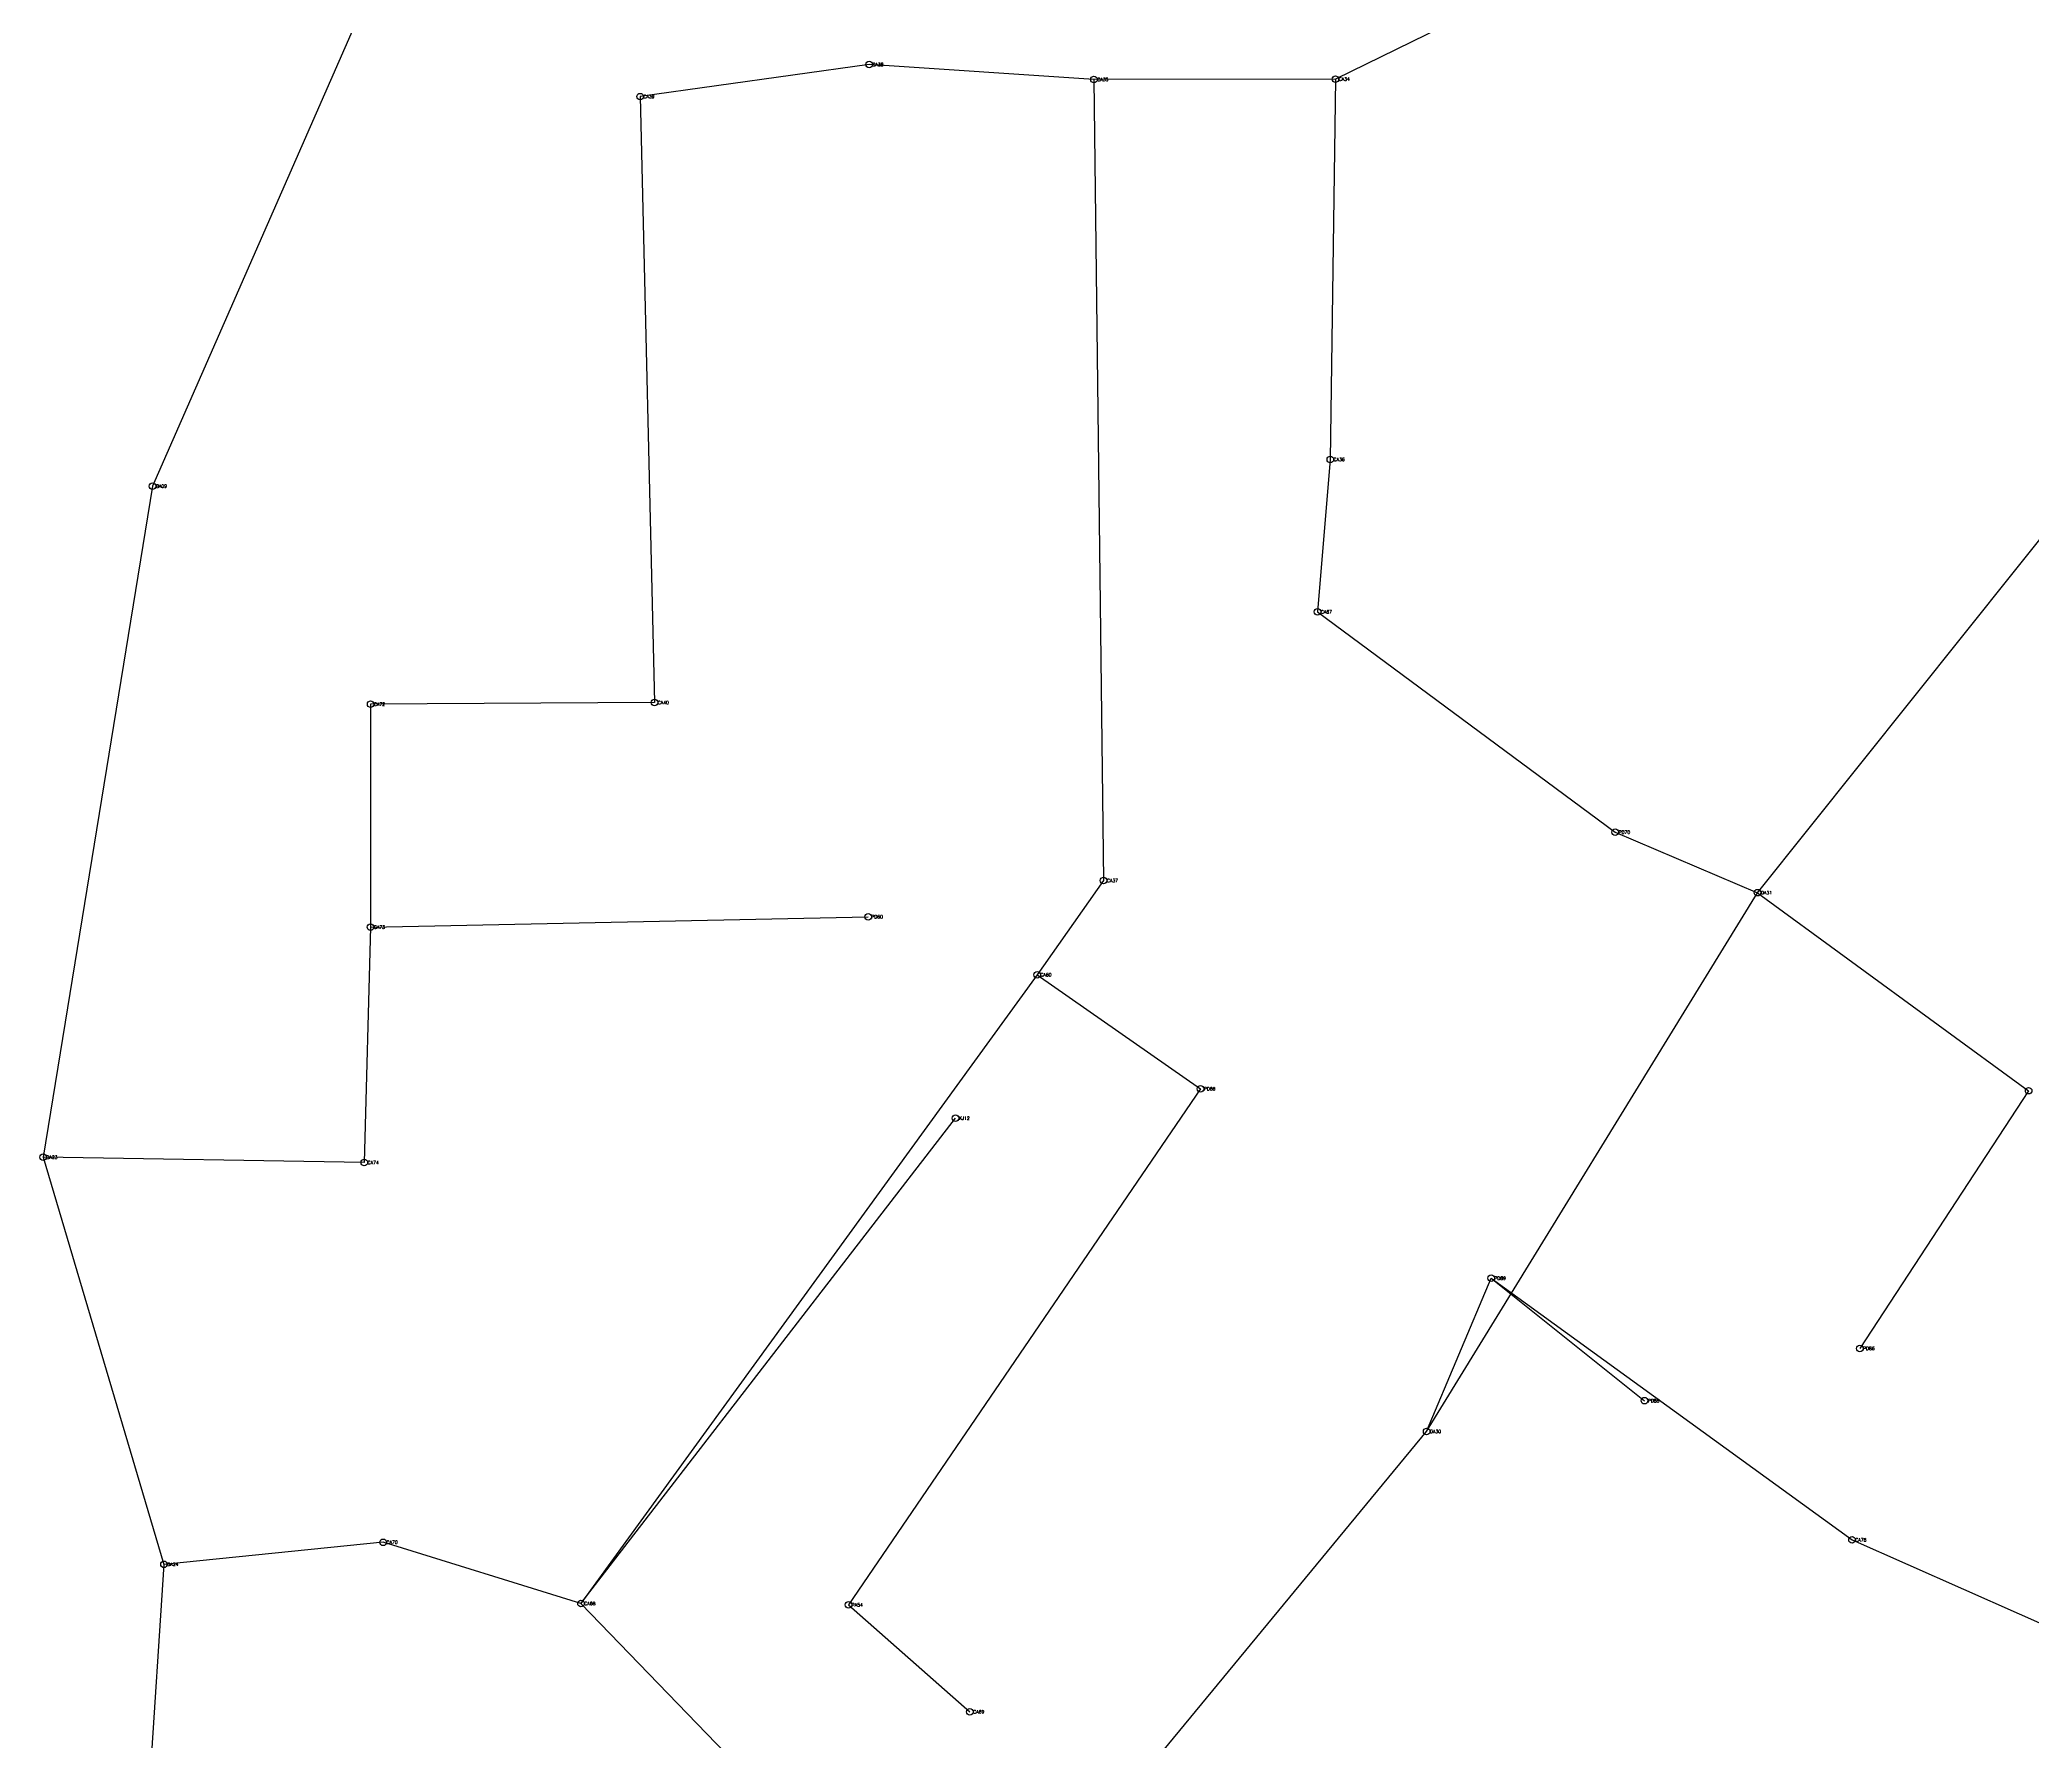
# Model space of a CAD drawing. Extents: x 166472 to 169408, y 2545118 to 2547192.
# Drawn here: x 167141 to 167747, y 2545394 to 2545911 of the extents above; entities that cross this region are included whole.
import ezdxf

# ---------------------------------------------------------------- set-up
doc = ezdxf.new("R2010")
doc.units = 0
doc.styles.get("Standard").update_dxf_attribs({"font": 'simplex'})

msp = doc.modelspace()

# ---------------------------------------------------------------- linework, layer by layer
at = {"color": 4}
for p, q in [((167683.359, 2545971.885), (167535.136, 2545899.479)), ((167238.312, 2545918.915), (167175.48, 2545775.75)), ((167393.354, 2545903.877), (167323.715, 2545894.136)), ((167461.739, 2545899.342), (167393.354, 2545903.877)), ((167535.136, 2545899.479), (167461.739, 2545899.342)), ((167461.739, 2545899.342), (167464.668, 2545655.839)), ((167535.136, 2545899.479), (167533.594, 2545783.853)), ((167323.715, 2545894.136), (167328.094, 2545709.952)), ((167533.594, 2545783.853), (167529.723, 2545737.51)), ((167175.48, 2545775.75), (167142.211, 2545571.742)), ((167663.511, 2545652.147), (167757.725, 2545770.052)), ((167529.723, 2545737.51), (167620.237, 2545670.525)), ((167241.791, 2545709.443), (167241.747, 2545641.704)), ((167328.094, 2545709.952), (167241.791, 2545709.443)), ((167620.237, 2545670.525), (167663.511, 2545652.147)), ((167464.668, 2545655.839), (167444.442, 2545627.199)), ((167562.886, 2545488.369), (167663.511, 2545652.147)), ((167663.511, 2545652.147), (167745.938, 2545591.954)), ((167241.747, 2545641.704), (167393.045, 2545644.834)), ((167241.747, 2545641.704), (167239.868, 2545570.094)), ((167444.442, 2545627.199), (167305.757, 2545436.072)), ((167444.442, 2545627.199), (167494.143, 2545592.521)), ((167494.143, 2545592.521), (167387.075, 2545435.634)), ((167745.938, 2545591.954), (167694.581, 2545513.604)), ((167305.757, 2545436.072), (167419.633, 2545583.586)), ((167142.211, 2545571.742), (167178.952, 2545447.974)), ((167239.868, 2545570.094), (167142.211, 2545571.742)), ((167562.886, 2545488.369), (167582.492, 2545534.947)), ((167582.492, 2545534.947), (167629.138, 2545497.719)), ((167582.492, 2545534.947), (167692.224, 2545455.419)), ((167469.605, 2545375.4), (167562.886, 2545488.369)), ((167245.609, 2545454.672), (167178.952, 2545447.974)), ((167305.757, 2545436.072), (167245.609, 2545454.672)), ((167692.224, 2545455.419), (167776.104, 2545418.229)), ((167178.952, 2545447.974), (167169.398, 2545302.041)), ((167305.757, 2545436.072), (167361.891, 2545378.053)), ((167387.075, 2545435.634), (167424.019, 2545403.135))]:
    msp.add_line(p, q, dxfattribs=at)
for centre in [(167393.354, 2545903.877), (167461.739, 2545899.342), (167535.136, 2545899.479), (167323.715, 2545894.136), (167533.594, 2545783.853), (167175.48, 2545775.75), (167529.723, 2545737.51), (167328.094, 2545709.952), (167241.791, 2545709.443), (167620.237, 2545670.525), (167464.668, 2545655.839), (167663.511, 2545652.147), (167393.045, 2545644.834), (167241.747, 2545641.704), (167444.442, 2545627.199), (167494.143, 2545592.521), (167745.938, 2545591.954), (167419.633, 2545583.586), (167142.211, 2545571.742), (167239.868, 2545570.094), (167582.492, 2545534.947), (167694.581, 2545513.604), (167629.138, 2545497.719), (167562.886, 2545488.369), (167692.224, 2545455.419), (167245.609, 2545454.672), (167178.952, 2545447.974), (167305.757, 2545436.072), (167387.075, 2545435.634), (167424.019, 2545403.135)]:
    msp.add_circle(centre, 1)

# ---------------------------------------------------------------- texts
at = {"color": 5}
for s, p in [('CA38', (167394.354, 2545903.377)), ('CA35', (167462.739, 2545898.842)), ('CA34', (167536.136, 2545898.979)), ('CA39', (167324.715, 2545893.636)), ('CA36', (167534.594, 2545783.353)), ('BA09', (167176.48, 2545775.25)), ('CA67', (167530.723, 2545737.01)), ('CA72', (167242.791, 2545708.943)), ('CA40', (167329.094, 2545709.452)), ('PD70', (167621.237, 2545670.025)), ('CA37', (167465.668, 2545655.339)), ('DA31', (167664.511, 2545651.647)), ('PD60', (167394.045, 2545644.334)), ('CA73', (167242.747, 2545641.204)), ('CA60', (167445.442, 2545626.699)), ('PD68', (167495.143, 2545592.021)), ('KJ12', (167420.633, 2545583.086)), ('DA23', (167143.211, 2545571.242)), ('CA74', (167240.868, 2545569.594)), ('PD89', (167583.492, 2545534.447)), ('PD86', (167695.581, 2545513.104)), ('PD88', (167630.138, 2545497.219)), ('DA30', (167563.886, 2545487.869)), ('CA70', (167246.609, 2545454.172)), ('CA76', (167693.224, 2545454.919)), ('DA24', (167179.952, 2545447.474)), ('CA68', (167306.757, 2545435.572)), ('PA54', (167388.075, 2545435.134)), ('CA69', (167425.019, 2545402.635))]:
    msp.add_text(s, height=1, dxfattribs=at).set_placement(p)

doc.saveas('drawing.dxf')
